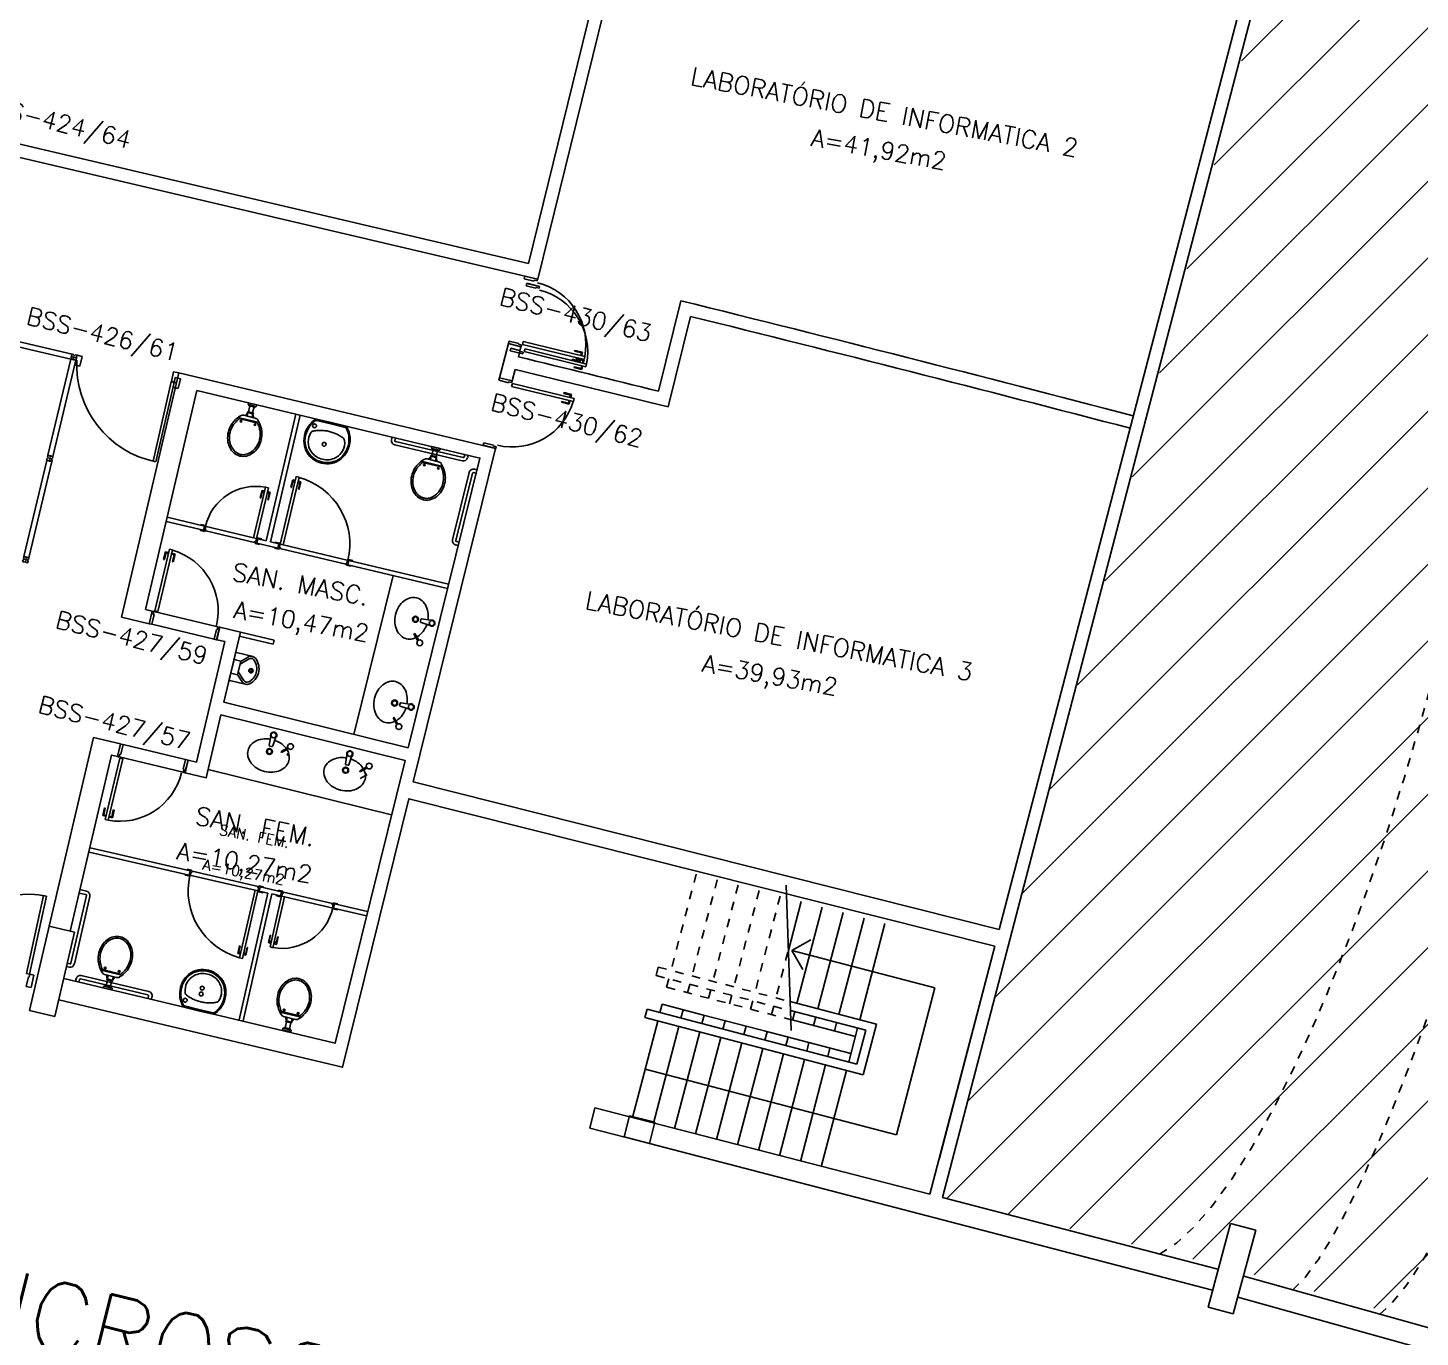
# Model space of a CAD drawing. Extents: x -152 to 150, y 325 to 437.
# Drawn here: x 94.04 to 110.09, y 397.37 to 412.47 of the extents above; entities that cross this region are included whole.
import ezdxf
from ezdxf.enums import TextEntityAlignment as Align

# ---------------------------------------------------------------- set-up
doc = ezdxf.new("R2010")
doc.units = 0
doc.header["$LTSCALE"] = 0.01
doc.header["$MEASUREMENT"] = 0
doc.header["$PDMODE"] = 98
doc.linetypes.add('HIDDEN', pattern=[0.375, 0.25, -0.125])
doc.linetypes.add('HIDDEN2', pattern=[0.1875, 0.125, -0.0625])
doc.layers.get('0').update_dxf_attribs({"linetype": 'CONTINUOUS'})
doc.layers.get('DEFPOINTS').update_dxf_attribs({"linetype": 'CONTINUOUS'})
for name, color, linetype in [('1', 1, 'CONTINUOUS'), ('ALV', 2, 'CONTINUOUS'), ('AREA', 2, 'CONTINUOUS'), ('DIV', 2, 'CONTINUOUS'), ('DIVISÓRIA', 2, 'CONTINUOUS'), ('EQUIP', 2, 'CONTINUOUS'), ('ESC', 1, 'CONTINUOUS'), ('ESTR', 3, 'CONTINUOUS'), ('PEÇAS', 1, 'CONTINUOUS'), ('PISO', 1, 'CONTINUOUS'), ('PORTA', 2, 'CONTINUOUS'), ('PROJ', 1, 'HIDDEN2'), ('reboco', 2, 'CONTINUOUS'), ('TEXTO', 2, 'CONTINUOUS'), ('TEXTO-CENTRO-CUSTO', 2, 'CONTINUOUS'), ('TEXTO-ENDEREÇO', 2, 'CONTINUOUS'), ('USO', 2, 'CONTINUOUS')]:
    doc.layers.add(name, color=color, linetype=linetype)
doc.styles.add('1', font='romans.shx')
doc.styles.add('LEGENDA', font='romans.shx', dxfattribs={"height": 0.2})
doc.styles.add('UNB-100', font='simplex.shx', dxfattribs={"height": 3})
doc.styles.add('UNB-100-1', font='simplex.shx', dxfattribs={"height": 0.2})
doc.dimstyles.new('1-600', dxfattribs={"dimtxt": 1.1, "dimasz": 2.5, "dimexe": 2, "dimexo": 4, "dimgap": 0.2, "dimtad": 1, "dimdec": 0, "dimzin": 4, "dimdsep": 46, "dimlunit": 6, "dimtxsty": '1', "dimblk1": 'NONE', "dimblk2": 'NONE', "dimsah": 1, "dimcen": 0, "dimclrd": 2, "dimclre": 2, "dimclrt": 2, "dimadec": 0, "dimazin": 0, "dimtfac": 1, "dimtdec": 0, "dimtmove": 2, "dimatfit": 3, "dimldrblk": 'NONE', "dimfxl": 0, "dimtolj": 1, "dimtzin": 0, "dimarcsym": 0})

# ---------------------------------------------------------------- blocks, each defined once
blk = doc.blocks.new('*D80')
at = {"layer": 'DEFPOINTS', "color": 0}
for p in [(109.283, 416.867), (108.942, 415.561), (136.449, 413.516), (147.742, 404.866), (147.28, 403.598)]:
    blk.add_point(p, dxfattribs=at)
at = {"layer": 'TEXTO-CENTRO-CUSTO', "color": 2, "lineweight": -2}
for p, q in [((110.295, 420.737), (110.92, 423.131)), ((149.111, 408.625), (149.958, 410.95))]:
    blk.add_line(p, q, dxfattribs=at)
blk.add_arc((0.463, 0.506), 434.821, 69.987, 75.35284, dxfattribs=at)
at = {"layer": 'TEXTO-CENTRO-CUSTO', "color": 2, "insert": (130.264, 416.48), "char_height": 1.1, "attachment_point": 5, "rotation": 342.6699, "style": '1'}
blk.add_mtext('\\A1;Cespe', dxfattribs=at)
blk = doc.blocks.new('_NONE')
at = {"color": 0, "linetype": 'ByBlock'}
blk.add_circle((0, 0), 0.25, dxfattribs=at)
blk = doc.blocks.new('PD80-SSC')
at = {"color": 2}
for p, q in [((-0.777, 0.01), (-0.777, -0.03)), ((-0.777, 0.01), (-0.687, 0.01)), ((-0.687, 0), (-0.687, 0.01)), ((-0.075, 0), (0.075, 0)), ((-0.075, 0), (-0.075, -0.02)), ((0.075, -0.03), (0.075, 0)), ((-0.817, -0.065), (-0.817, -0.03)), ((-0.085, -0.03), (-0.817, -0.03)), ((-0.085, -0.065), (-0.817, -0.065)), ((-0.777, -0.105), (-0.777, -0.065)), ((-0.777, -0.105), (-0.687, -0.105)), ((-0.767, 0), (-0.767, -0.03)), ((-0.767, 0), (-0.687, 0)), ((-0.767, -0.095), (-0.767, -0.065)), ((-0.767, -0.095), (-0.687, -0.095)), ((-0.687, -0.095), (-0.687, -0.105)), ((-0.085, -0.03), (-0.085, -0.065)), ((-0.075, -0.02), (-0.04, -0.02)), ((-0.04, -0.03), (-0.04, -0.02)), ((-0.04, -0.03), (0.075, -0.03)), ((-0.075, -0.781), (-0.04, -0.781)), ((-0.075, -0.801), (-0.075, -0.781)), ((-0.075, -0.801), (0.075, -0.801)), ((-0.075, -0.802), (0.075, -0.802)), ((-0.04, -0.771), (0.075, -0.771)), ((-0.04, -0.771), (-0.04, -0.781)), ((0.075, -0.771), (0.075, -0.801))]:
    blk.add_line(p, q, dxfattribs=at)
at = {"color": 1}
blk.add_arc((-0.085, -0.03), 0.731, 182.6571, 270, dxfattribs=at)
blk = doc.blocks.new('VDC-P')
for p, q in [((-0.127, 0.192), (0.127, 0.192)), ((-0.109, 0.202), (0.109, 0.202)), ((-0.068, 0.152), (0.068, 0.152)), ((-0.05, 0.152), (-0.03, 0.11)), ((-0.05, 0.015), (-0.05, 0)), ((-0.05, 0), (0.05, 0)), ((0.045, 0.02), (-0.045, 0.02)), ((-0.04, 0.025), (-0.04, 0.02)), ((0.035, 0.03), (-0.035, 0.03)), ((-0.03, 0.152), (-0.03, 0.11)), ((0.03, 0.11), (-0.03, 0.11)), ((0.03, 0.1), (-0.03, 0.1)), ((-0.025, 0.1), (-0.025, 0.03)), ((0.025, 0.1), (0.025, 0.03)), ((0.03, 0.152), (0.03, 0.11)), ((0.05, 0.152), (0.03, 0.11)), ((0.04, 0.025), (0.04, 0.02)), ((0.05, 0.015), (0.05, 0))]:
    blk.add_line(p, q)
for points in [[(0.16, 0.244, 0.050424), (0.18, 0.288, 0.082137), (0.195, 0.381, 0.082137), (0.18, 0.474, 0.090148), (0.138, 0.549, 0.104406), (0.073, 0.601, 0.117345), (0, 0.619, 0.117345), (-0.073, 0.601, 0.104406), (-0.138, 0.549, 0.090148), (-0.18, 0.474, 0.082137), (-0.195, 0.381, 0.082137)], [(0.142, 0.254, 0.050424), (0.161, 0.295, 0.082137), (0.175, 0.381, 0.082137), (0.161, 0.468, 0.090148), (0.122, 0.536, 0.104406), (0.064, 0.583, 0.117345), (0, 0.599, 0.117345), (-0.064, 0.583, 0.104406), (-0.122, 0.536, 0.090148), (-0.161, 0.468, 0.082137), (-0.175, 0.381, 0.082137)], [(-0.195, 0.381, 0.082137), (-0.18, 0.288, 0.050424), (-0.16, 0.244, 0.104406)], [(-0.175, 0.381, 0.082137), (-0.161, 0.295, 0.050424), (-0.142, 0.254, 0.050424)]]:
    blk.add_lwpolyline(points, format="xyb")
for centre in [(-0.083, 0.226), (0.083, 0.226)]:
    blk.add_circle(centre, 0.0101)
for centre, radius, start, end in [((0.08, 0.36), 0.266, 205.6863, 226.7558), ((0.08, 0.36), 0.246, 205.6863, 219.7706), ((-0.068, 0.202), 0.05, 226.7558, 270), ((0.068, 0.202), 0.05, 270, 313.2442), ((-0.08, 0.36), 0.266, 313.2442, 334.3137), ((-0.08, 0.36), 0.246, 320.2294, 334.3137), ((-0.045, 0.015), 0.005, 90, 180), ((-0.035, 0.025), 0.005, 90, 180), ((-0.03, 0.105), 0.005, 90, 270), ((0.03, 0.105), 0.005, 270, 90), ((0.035, 0.025), 0.005, 0, 90), ((0.045, 0.015), 0.005, 360, 90)]:
    blk.add_arc(centre, radius, start, end)
blk = doc.blocks.new('PE80-SSC')
at = {"color": 2}
for p, q in [((0.075, 0), (-0.075, 0)), ((-0.075, -0.03), (-0.075, 0)), ((0.075, 0), (0.075, -0.02)), ((0.777, 0.01), (0.687, 0.01)), ((0.687, 0), (0.687, 0.01)), ((0.777, 0.01), (0.777, -0.03)), ((0.04, -0.03), (-0.075, -0.03)), ((0.075, -0.02), (0.04, -0.02)), ((0.04, -0.03), (0.04, -0.02)), ((0.085, -0.03), (0.817, -0.03)), ((0.085, -0.03), (0.085, -0.065)), ((0.085, -0.065), (0.817, -0.065)), ((0.767, 0), (0.687, 0)), ((0.767, -0.095), (0.687, -0.095)), ((0.687, -0.095), (0.687, -0.105)), ((0.777, -0.105), (0.687, -0.105)), ((0.767, 0), (0.767, -0.03)), ((0.767, -0.095), (0.767, -0.065)), ((0.777, -0.105), (0.777, -0.065)), ((0.817, -0.065), (0.817, -0.03)), ((0.04, -0.771), (-0.075, -0.771)), ((-0.075, -0.771), (-0.075, -0.801)), ((0.075, -0.801), (-0.075, -0.801)), ((0.075, -0.802), (-0.075, -0.802)), ((0.04, -0.771), (0.04, -0.781)), ((0.075, -0.781), (0.04, -0.781)), ((0.075, -0.801), (0.075, -0.781))]:
    blk.add_line(p, q, dxfattribs=at)
at = {"color": 1}
blk.add_arc((0.085, -0.03), 0.731, 270, 357.3429, dxfattribs=at)
blk = doc.blocks.new('MICTR-P-SSC')
for p, q in [((0.01, 0.165), (0.205, 0.165)), ((0, 0.08), (0, 0.155)), ((0, 0.08), (0, -0.08)), ((0.081, 0.08), (0, 0.08)), ((0.168, 0.129), (0.08, 0.046)), ((0.08, -0.076), (0.08, 0.076)), ((0.151, 0.147), (0.083, 0.083)), ((0, -0.08), (0, -0.155)), ((0, -0.08), (0.081, -0.08)), ((0.168, -0.129), (0.08, -0.046)), ((0.151, -0.147), (0.083, -0.083)), ((0.01, -0.165), (0.205, -0.165))]:
    blk.add_line(p, q)
for radius in [0.025, 0.015]:
    blk.add_circle((0.22, 0), radius)
for centre, radius, start, end in [((0.01, 0.155), 0.01, 90, 180), ((0.197, 0.098), 0.0675, 49.5319, 133.3634), ((0.09, 0.076), 0.01, 133.3634, 180), ((0.197, 0.098), 0.0425, 49.5319, 133.3634), ((0.114, 0), 0.171, 357.4005, 49.5319), ((0.114, 0), 0.196, 358.2793, 49.5319), ((0.01, -0.155), 0.01, 180, 270), ((0.09, -0.076), 0.01, 180, 226.6366), ((0.197, -0.098), 0.0675, 226.6366, 310.4681), ((0.197, -0.098), 0.0425, 226.6366, 310.4681), ((0.114, 0), 0.171, 310.4681, 357.3509), ((0.114, 0), 0.196, 310.4681, 357.7012)]:
    blk.add_arc(centre, radius, start, end)
blk = doc.blocks.new('CUBA-E-P')
for p, q in [((-0.021, 0.174), (-0.031, 0.051)), ((0.01, 0.183), (-0.011, 0.183)), ((0.02, 0.174), (0.029, 0.051))]:
    blk.add_line(p, q)
blk.add_lwpolyline([(0.022, 0.104, 0.059992), (0.096, 0.119, 0.087531), (0.172, 0.159, 0.105501), (0.226, 0.223, 0.123031), (0.243, 0.293, 0.123031), (0.226, 0.362, 0.105501), (0.172, 0.426, 0.087531), (0.096, 0.467, 0.07802), (0, 0.482, 0.07802), (-0.096, 0.467, 0.087531), (-0.172, 0.426, 0.105501), (-0.226, 0.362, 0.123031), (-0.243, 0.293, 0.123031), (-0.226, 0.223, 0.105501), (-0.172, 0.159, 0.087531), (-0.096, 0.119, 0.059024), (-0.024, 0.105, 0.07802)], format="xyb")
for centre, radius in [((0, 0.245), 0.0347), ((0, 0.245), 0.0265), ((-0.001, 0.051), 0.03)]:
    blk.add_circle(centre, radius)
for centre, radius, start, end in [((-0.011, 0.173), 0.01, 90, 175.6464), ((0.01, 0.173), 0.01, 4.3536, 90), ((-0.001, 0.051), 0.0361, 141.6086, 38.3914)]:
    blk.add_arc(centre, radius, start, end)
blk = doc.blocks.new('PTDP-SSC')
at = {"color": 2}
for p, q in [((0.055, 1.015), (0.09, 1.015)), ((0.055, 0.075), (0.055, 1.015)), ((0.09, 0.075), (0.09, 1.015)), ((1.91, 0.075), (1.91, 1.015)), ((1.945, 1.015), (1.91, 1.015)), ((1.945, 0.075), (1.945, 1.015)), ((0.05, 0.075), (0, 0.075)), ((0, 0.075), (0, -0.075)), ((0.05, 0.04), (0.05, 0.075)), ((0.06, 0.04), (0.05, 0.04)), ((0.055, 0.075), (0.09, 0.075)), ((0.06, -0.075), (0.06, 0.04)), ((1.945, 0.075), (1.91, 0.075)), ((1.94, -0.075), (1.94, 0.04)), ((1.94, 0.04), (1.95, 0.04)), ((1.95, 0.04), (1.95, 0.075)), ((1.95, 0.075), (2, 0.075)), ((2, 0.075), (2, -0.075)), ((0, -0.075), (0.06, -0.075)), ((2, -0.075), (1.94, -0.075))]:
    blk.add_line(p, q, dxfattribs=at)
at = {"color": 1}
for centre, start, end in [((0.055, 0.075), 0, 90), ((1.945, 0.075), 90, 180)]:
    blk.add_arc(centre, 0.94, start, end, dxfattribs=at)
blk = doc.blocks.new('A$C31074930')
at = {"layer": 'DIV', "linetype": 'Continuous', "rotation": 180}
blk.add_blockref('PTDP-SSC', (1.97, 0.067), dxfattribs=at)
blk = doc.blocks.new('PORT8')
at = {"layer": '1', "color": 1}
blk.add_arc((96.973, 402.455), 0.6, 259.9367, 347.0707, dxfattribs=at)
at = {"layer": 'DIVISÓRIA'}
for p, q in [((96.834, 401.871), (96.968, 402.456)), ((96.868, 401.863), (97.002, 402.448)), ((96.91, 402.469), (96.907, 402.459)), ((96.907, 402.459), (96.956, 402.448)), ((96.933, 402.525), (96.93, 402.516)), ((96.981, 402.514), (96.933, 402.525)), ((96.953, 402.459), (96.958, 402.458)), ((96.956, 402.448), (96.958, 402.458)), ((96.958, 402.458), (96.968, 402.456)), ((96.965, 402.508), (96.979, 402.505)), ((96.968, 402.456), (96.976, 402.49)), ((96.968, 402.456), (97.002, 402.448)), ((96.976, 402.49), (96.986, 402.488)), ((96.979, 402.505), (96.981, 402.514)), ((96.989, 402.502), (96.979, 402.505)), ((96.986, 402.488), (96.989, 402.502)), ((97.551, 402.358), (97.554, 402.373)), ((97.561, 402.356), (97.551, 402.358)), ((97.553, 402.322), (97.561, 402.356)), ((97.563, 402.319), (97.553, 402.322)), ((97.554, 402.373), (97.564, 402.37)), ((97.56, 402.31), (97.563, 402.319)), ((97.609, 402.298), (97.56, 402.31)), ((97.567, 402.318), (97.563, 402.319)), ((97.564, 402.37), (97.566, 402.38)), ((97.579, 402.367), (97.564, 402.37)), ((97.566, 402.38), (97.615, 402.369)), ((97.567, 402.318), (97.579, 402.367)), ((97.611, 402.308), (97.609, 402.298)), ((97.615, 402.369), (97.613, 402.359)), ((96.815, 401.922), (96.835, 402.009)), ((96.815, 401.922), (96.841, 401.916)), ((96.819, 401.92), (96.84, 402.008)), ((96.824, 401.94), (96.845, 401.935)), ((96.835, 402.009), (96.84, 402.008)), ((96.839, 401.908), (96.847, 401.942)), ((96.839, 401.908), (96.842, 401.908)), ((96.847, 401.942), (96.85, 401.942)), ((96.879, 401.899), (96.887, 401.933)), ((96.907, 401.9), (96.881, 401.906)), ((96.887, 401.933), (96.884, 401.934)), ((96.907, 401.921), (96.885, 401.926)), ((96.902, 401.901), (96.922, 401.989)), ((96.907, 401.9), (96.927, 401.988)), ((96.927, 401.988), (96.922, 401.989)), ((96.868, 401.863), (96.834, 401.871)), ((96.879, 401.899), (96.876, 401.9))]:
    blk.add_line(p, q, dxfattribs=at)
blk = doc.blocks.new('PORT7')
at = {"layer": '1', "color": 1}
blk.add_arc((96.69, 402.52), 0.8, 167.0707, 254.9216, dxfattribs=at)
at = {"layer": 'DIVISÓRIA'}
for p, q in [((96.482, 401.747), (96.661, 402.526)), ((96.516, 401.739), (96.695, 402.518)), ((96.463, 401.797), (96.483, 401.885)), ((96.463, 401.797), (96.489, 401.791)), ((96.468, 401.796), (96.488, 401.884)), ((96.472, 401.815), (96.494, 401.811)), ((96.482, 401.747), (96.516, 401.739)), ((96.483, 401.885), (96.488, 401.884)), ((96.487, 401.784), (96.495, 401.818)), ((96.487, 401.784), (96.49, 401.783)), ((96.495, 401.818), (96.498, 401.817)), ((96.527, 401.775), (96.525, 401.775)), ((96.527, 401.775), (96.535, 401.809)), ((96.555, 401.776), (96.529, 401.782)), ((96.535, 401.809), (96.532, 401.809)), ((96.555, 401.796), (96.534, 401.801)), ((96.551, 401.777), (96.571, 401.865)), ((96.555, 401.776), (96.576, 401.864)), ((96.576, 401.864), (96.571, 401.865))]:
    blk.add_line(p, q, dxfattribs=at)
blk = doc.blocks.new('PORT9')
at = {"layer": 'DIVISÓRIA'}
for p, q in [((95.857, 402.711), (95.855, 402.701)), ((95.88, 402.767), (95.878, 402.757)), ((95.929, 402.756), (95.88, 402.767)), ((95.912, 402.75), (95.927, 402.746)), ((95.915, 402.697), (95.923, 402.732)), ((95.923, 402.732), (95.933, 402.729)), ((95.927, 402.746), (95.929, 402.756)), ((95.936, 402.744), (95.927, 402.746)), ((95.933, 402.729), (95.936, 402.744)), ((95.855, 402.701), (95.903, 402.69)), ((95.901, 402.701), (95.906, 402.7)), ((95.903, 402.69), (95.906, 402.7)), ((95.906, 402.7), (95.915, 402.697)), ((96.693, 402.555), (96.697, 402.569)), ((96.703, 402.553), (96.693, 402.555)), ((96.695, 402.518), (96.703, 402.553)), ((96.697, 402.569), (96.706, 402.567)), ((96.706, 402.567), (96.709, 402.577)), ((96.721, 402.564), (96.706, 402.567)), ((96.709, 402.577), (96.757, 402.566)), ((96.757, 402.566), (96.755, 402.556)), ((96.695, 402.518), (96.661, 402.526)), ((96.705, 402.516), (96.695, 402.518)), ((96.703, 402.506), (96.705, 402.516)), ((96.751, 402.495), (96.703, 402.506)), ((96.71, 402.515), (96.705, 402.516)), ((96.754, 402.505), (96.751, 402.495))]:
    blk.add_line(p, q, dxfattribs=at)
blk.add_blockref('PORT7', (0, 0))
blk = doc.blocks.new('PORT10')
at = {"layer": '1', "color": 1}
blk.add_arc((96.672, 406.583), 0.6, 79.4517, 166.5857, dxfattribs=at)
at = {"layer": 'DIVISÓRIA'}
for p, q in [((96.782, 407.173), (96.643, 406.59)), ((96.816, 407.165), (96.677, 406.581)), ((96.743, 407.136), (96.722, 407.049)), ((96.722, 407.049), (96.727, 407.048)), ((96.748, 407.135), (96.727, 407.048)), ((96.743, 407.136), (96.769, 407.13)), ((96.743, 407.116), (96.764, 407.111)), ((96.771, 407.137), (96.763, 407.103)), ((96.763, 407.103), (96.766, 407.103)), ((96.771, 407.137), (96.774, 407.137)), ((96.782, 407.173), (96.816, 407.165)), ((96.803, 407.094), (96.8, 407.095)), ((96.811, 407.128), (96.803, 407.094)), ((96.826, 407.096), (96.804, 407.101)), ((96.811, 407.128), (96.808, 407.129)), ((96.835, 407.114), (96.809, 407.121)), ((96.83, 407.116), (96.809, 407.028)), ((96.835, 407.114), (96.814, 407.027)), ((96.814, 407.027), (96.809, 407.028)), ((96.035, 406.735), (96.038, 406.744)), ((96.038, 406.744), (96.086, 406.733)), ((96.079, 406.724), (96.084, 406.723)), ((96.086, 406.733), (96.084, 406.723)), ((96.084, 406.723), (96.094, 406.721)), ((96.094, 406.721), (96.085, 406.687)), ((96.031, 406.674), (96.033, 406.684)), ((96.08, 406.662), (96.031, 406.674)), ((96.067, 406.676), (96.082, 406.672)), ((96.082, 406.672), (96.08, 406.662)), ((96.092, 406.67), (96.082, 406.672)), ((96.085, 406.687), (96.095, 406.684)), ((96.095, 406.684), (96.092, 406.67)), ((96.677, 406.581), (96.643, 406.59)), ((96.677, 406.581), (96.669, 406.547)), ((96.687, 406.579), (96.677, 406.581)), ((96.689, 406.589), (96.687, 406.579)), ((96.692, 406.578), (96.687, 406.579)), ((96.738, 406.577), (96.689, 406.589)), ((96.736, 406.568), (96.738, 406.577)), ((96.659, 406.55), (96.656, 406.535)), ((96.656, 406.535), (96.666, 406.533)), ((96.669, 406.547), (96.659, 406.55)), ((96.666, 406.533), (96.663, 406.523)), ((96.663, 406.523), (96.712, 406.512)), ((96.68, 406.529), (96.666, 406.533)), ((96.712, 406.512), (96.714, 406.521))]:
    blk.add_line(p, q, dxfattribs=at)
blk = doc.blocks.new('PORT11')
at = {"layer": '1'}
blk.add_line((96.984, 406.508), (97.737, 406.329), dxfattribs=at)
at = {"layer": '1', "color": 1}
blk.add_arc((96.954, 406.515), 0.8, 346.5857, 74.4366, dxfattribs=at)
at = {"layer": 'DIVISÓRIA'}
for p, q in [((97.135, 407.295), (96.95, 406.517)), ((97.169, 407.287), (96.984, 406.508)), ((97.096, 407.258), (97.075, 407.17)), ((97.1, 407.257), (97.08, 407.169)), ((97.096, 407.258), (97.122, 407.252)), ((97.096, 407.237), (97.117, 407.232)), ((97.124, 407.259), (97.115, 407.225)), ((97.115, 407.225), (97.118, 407.224)), ((97.124, 407.259), (97.126, 407.258)), ((97.169, 407.287), (97.135, 407.295)), ((97.155, 407.215), (97.152, 407.216)), ((97.163, 407.249), (97.155, 407.215)), ((97.178, 407.218), (97.157, 407.223)), ((97.163, 407.249), (97.161, 407.25)), ((97.188, 407.236), (97.162, 407.242)), ((97.183, 407.237), (97.162, 407.149)), ((97.188, 407.236), (97.167, 407.148)), ((97.075, 407.17), (97.08, 407.169)), ((97.167, 407.148), (97.162, 407.149)), ((96.887, 406.47), (96.889, 406.48)), ((96.936, 406.458), (96.887, 406.47)), ((96.891, 406.53), (96.894, 406.54)), ((96.894, 406.54), (96.942, 406.529)), ((96.935, 406.52), (96.923, 406.471)), ((96.923, 406.471), (96.938, 406.468)), ((96.935, 406.52), (96.94, 406.519)), ((96.938, 406.468), (96.936, 406.458)), ((96.948, 406.466), (96.938, 406.468)), ((96.942, 406.529), (96.94, 406.519)), ((96.94, 406.519), (96.95, 406.517)), ((96.95, 406.517), (96.941, 406.482)), ((96.941, 406.482), (96.951, 406.48)), ((96.951, 406.48), (96.948, 406.466)), ((96.95, 406.517), (96.984, 406.508)), ((97.71, 406.299), (97.706, 406.285)), ((97.706, 406.285), (97.716, 406.282)), ((97.72, 406.297), (97.71, 406.299)), ((97.716, 406.282), (97.714, 406.273)), ((97.714, 406.273), (97.762, 406.261)), ((97.731, 406.279), (97.716, 406.282)), ((97.728, 406.331), (97.72, 406.297)), ((97.737, 406.329), (97.728, 406.331)), ((97.742, 406.327), (97.731, 406.279)), ((97.74, 406.338), (97.737, 406.329)), ((97.742, 406.327), (97.737, 406.329)), ((97.788, 406.327), (97.74, 406.338)), ((97.762, 406.261), (97.765, 406.271)), ((97.786, 406.317), (97.788, 406.327))]:
    blk.add_line(p, q, dxfattribs=at)
blk = doc.blocks.new('DVI-120')
for p, q in [((-0.03, 1.17), (0.03, 1.17)), ((-0.03, 0.03), (-0.03, 1.17)), ((-0.006, 1.201), (0.006, 1.201)), ((0.006, 1.179), (-0.006, 1.179)), ((-0.006, 1.179), (-0.006, 1.17)), ((-0.005, 1.17), (0.005, 1.17)), ((0, 1.22), (0, 1.221)), ((0, 1.194), (0, 1.207)), ((0.006, 1.179), (0.006, 1.17)), ((0.03, 0.03), (0.03, 1.17)), ((-0.03, 0.03), (0.03, 0.03)), ((-0.03, 0.008), (-0.03, 0.03)), ((-0.03, 0.03), (-0.006, 0.03)), ((-0.03, 0.008), (-0.02, 0.008)), ((-0.02, 0.008), (-0.02, -0.008)), ((-0.006, 0.02), (-0.006, 0.03)), ((-0.006, 0.02), (-0.006, 0.03)), ((0.006, 0.02), (-0.006, 0.02)), ((-0.006, 0.02), (0.006, 0.02)), ((-0.005, 0.03), (0.005, 0.03)), ((0.005, 0), (-0.005, 0)), ((-0.005, 0), (0.005, 0)), ((0, -0.005), (0, 0.005)), ((0, 0.005), (0, -0.005)), ((0.006, 0.02), (0.006, 0.03)), ((0.03, 0.03), (0.006, 0.03)), ((0.006, 0.02), (0.006, 0.03)), ((0.03, 0.03), (0.009, 0.03)), ((0.009, 0.03), (0.027, 0.03)), ((0.02, 0.008), (0.02, -0.008)), ((0.03, 0.008), (0.02, 0.008)), ((0.03, 0.008), (0.03, 0.03)), ((-0.03, -0.008), (-0.03, -0.03)), ((-0.03, -0.008), (-0.02, -0.008)), ((-0.006, -0.03), (-0.03, -0.03)), ((-0.006, -0.021), (-0.006, -0.03)), ((-0.006, -0.021), (0.006, -0.021)), ((0.006, -0.021), (0.006, -0.03)), ((0.006, -0.03), (0.03, -0.03)), ((0.03, -0.008), (0.02, -0.008)), ((0.03, -0.008), (0.03, -0.03))]:
    blk.add_line(p, q)

msp = doc.modelspace()

# ---------------------------------------------------------------- hatches: boundary and pattern name
at = {"layer": '1'}
h = msp.add_hatch(dxfattribs=at)
h.set_pattern_fill('ANSI31', color=256, scale=5, style=0)
h.paths.add_polyline_path([(108.392, 413.456), (122.39, 409.542), (129.319, 407.349), (136.208, 405.039), (143.116, 402.783), (146.343, 401.608), (141.258, 387.564), (124.919, 393.108), (121.543, 394.228), (114.822, 396.233), (108.067, 398.123), (104.587, 398.982)])

# ---------------------------------------------------------------- linework, layer by layer
for p, q in [((96.643, 406.59), (96.084, 406.723)), ((96.656, 406.535), (96.092, 406.67)), ((96.948, 406.466), (97.706, 406.285)), ((96.697, 402.569), (95.936, 402.744)), ((96.661, 402.526), (95.906, 402.7)), ((96.989, 402.502), (97.554, 402.373)), ((97.002, 402.448), (97.563, 402.319))]:
    msp.add_line(p, q, dxfattribs=at)
at = {"layer": 'ALV'}
for p, q in [((104.587, 398.982), (108.368, 413.463)), ((105.239, 402.073), (108.223, 413.501)), ((98.483, 403.776), (99.435, 407.62)), ((105.239, 402.073), (98.483, 403.776)), ((104.442, 399.02), (105.188, 401.879)), ((100.58, 400.018), (100.519, 399.78)), ((100.58, 400.018), (104.442, 399.02)), ((101.208, 399.606), (100.519, 399.78)), ((107.698, 397.912), (101.208, 399.606)), ((107.761, 398.154), (104.587, 398.982)), ((114.516, 396.269), (108.058, 398.073)), ((114.449, 396.028), (107.991, 397.833))]:
    msp.add_line(p, q, dxfattribs=at)
msp.add_lwpolyline([(104.55, 399.435), (105.188, 401.879), (98.435, 403.58), (97.669, 400.484), (94.4, 401.263)], dxfattribs=at)
at = {"layer": 'DIVISÓRIA'}
for p, q in [((94.537, 408.651), (93.632, 408.862)), ((94.551, 408.709), (93.646, 408.92)), ((96.789, 406.555), (97.131, 408.015)), ((96.838, 406.543), (97.18, 408.004)), ((95.637, 406.778), (96.067, 406.676)), ((95.649, 406.827), (96.079, 406.724)), ((96.079, 406.724), (96.067, 406.676)), ((96.692, 406.578), (96.68, 406.529)), ((96.692, 406.578), (96.789, 406.555)), ((96.68, 406.529), (96.923, 406.471)), ((96.838, 406.543), (96.935, 406.52)), ((97.731, 406.279), (98.881, 406.005)), ((97.742, 406.327), (98.893, 406.053)), ((96.48, 405.454), (96.869, 405.362)), ((96.492, 405.503), (96.881, 405.41)), ((96.869, 405.362), (96.881, 405.41)), ((95.901, 402.701), (94.75, 402.965)), ((95.912, 402.75), (94.761, 403.014)), ((95.901, 402.701), (95.912, 402.75)), ((96.71, 402.515), (96.721, 402.564)), ((96.965, 402.508), (96.721, 402.564)), ((96.807, 402.493), (96.478, 401.029)), ((96.856, 402.482), (96.526, 401.018)), ((96.702, 402.506), (96.751, 402.495)), ((96.807, 402.493), (96.71, 402.515)), ((96.953, 402.459), (96.856, 402.482)), ((96.953, 402.459), (96.965, 402.508)), ((97.947, 402.231), (97.567, 402.318)), ((97.959, 402.28), (97.579, 402.367))]:
    msp.add_line(p, q, dxfattribs=at)
at = {"layer": 'EQUIP'}
for p, q in [((98.234, 407.721), (98.241, 407.75)), ((98.273, 407.712), (98.28, 407.741)), ((99.059, 407.515), (98.281, 407.7)), ((99.05, 407.477), (98.271, 407.661)), ((99.071, 407.523), (99.078, 407.552)), ((99.11, 407.514), (99.117, 407.543)), ((99.19, 407.381), (99.219, 407.373)), ((98.937, 406.567), (99.13, 407.344)), ((98.976, 406.558), (99.168, 407.334)), ((99.181, 407.342), (99.21, 407.335)), ((98.974, 406.507), (99.003, 406.5)), ((98.984, 406.546), (99.013, 406.539)), ((98.254, 406.156), (97.8, 404.323)), ((98.235, 403.396), (96.121, 403.919)), ((94.718, 402.464), (94.539, 401.684)), ((94.757, 402.455), (94.578, 401.675)), ((94.71, 402.476), (94.634, 402.493)), ((94.719, 402.515), (94.643, 402.532)), ((94.518, 401.638), (94.488, 401.644)), ((94.527, 401.677), (94.497, 401.683)), ((94.598, 401.504), (94.591, 401.475)), ((94.637, 401.495), (94.63, 401.466)), ((94.649, 401.502), (95.427, 401.318)), ((94.658, 401.541), (95.436, 401.357)), ((95.434, 401.306), (95.428, 401.277)), ((95.473, 401.297), (95.466, 401.268))]:
    msp.add_line(p, q, dxfattribs=at)
for centre, radius, start, end in [((98.283, 407.709), 0.05, 166.6979, 256.6979), ((98.283, 407.709), 0.01, 166.6979, 256.6979), ((99.061, 407.525), 0.01, 256.6979, 346.6979), ((99.061, 407.525), 0.05, 256.6979, 346.6979), ((99.178, 407.332), 0.05, 76.0979, 166.0979), ((99.178, 407.332), 0.01, 76.0979, 166.0979), ((98.986, 406.555), 0.05, 166.0979, 256.0979), ((98.986, 406.555), 0.01, 166.0979, 256.0979), ((94.708, 402.466), 0.01, 347.0611, 77.0611), ((94.708, 402.466), 0.05, 347.0611, 77.0611), ((94.529, 401.686), 0.05, 257.0611, 347.0611), ((94.529, 401.686), 0.01, 257.0611, 347.0611), ((94.646, 401.493), 0.05, 76.6829, 166.6829), ((94.646, 401.493), 0.01, 76.6829, 166.6829), ((95.425, 401.308), 0.01, 346.6829, 76.6829), ((95.425, 401.308), 0.05, 346.6829, 76.6829)]:
    msp.add_arc(centre, radius, start, end, dxfattribs=at)
at = {"layer": 'ESC', "linetype": 'HIDDEN'}
for p, q in [((101.747, 402.711), (101.456, 401.6)), ((101.989, 402.647), (101.698, 401.537)), ((102.23, 402.584), (101.94, 401.474)), ((102.472, 402.521), (102.182, 401.411)), ((102.714, 402.458), (102.424, 401.347)), ((102.803, 401.811), (102.666, 401.284)), ((101.284, 401.542), (101.309, 401.639)), ((101.309, 401.639), (102.826, 401.242)), ((101.284, 401.542), (102.82, 401.14)), ((101.406, 401.407), (102.831, 401.034)), ((103.366, 400.998), (103.341, 400.901))]:
    msp.add_line(p, q, dxfattribs=at)
at = {"layer": 'ESC'}
for p, q in [((102.841, 400.906), (102.782, 402.582)), ((102.956, 402.394), (102.809, 401.831)), ((103.198, 402.331), (102.908, 401.221)), ((103.44, 402.268), (103.149, 401.158)), ((103.682, 402.205), (103.391, 401.094)), ((103.923, 402.141), (103.633, 401.031)), ((102.851, 401.829), (103.067, 401.955)), ((102.851, 401.829), (102.977, 401.613)), ((102.851, 401.829), (104.498, 401.399)), ((101.431, 401.504), (101.406, 401.407)), ((101.673, 401.44), (101.648, 401.344)), ((101.915, 401.377), (101.889, 401.28)), ((102.157, 401.314), (102.131, 401.217)), ((104.498, 401.399), (104.056, 399.704)), ((101.156, 401.056), (101.182, 401.153)), ((101.182, 401.153), (103.6, 400.52)), ((101.354, 401.21), (101.329, 401.114)), ((101.354, 401.21), (101.831, 401.086)), ((101.596, 401.147), (101.571, 401.051)), ((102.398, 401.251), (102.373, 401.154)), ((102.64, 401.187), (102.615, 401.091)), ((102.829, 401.241), (103.824, 400.981)), ((102.833, 401.137), (103.702, 400.91)), ((102.882, 401.124), (102.857, 401.027)), ((101.304, 401.017), (101.013, 399.904)), ((101.156, 401.056), (103.672, 400.398)), ((101.546, 400.954), (101.255, 399.841)), ((101.838, 401.084), (101.813, 400.987)), ((101.831, 401.086), (102.591, 400.887)), ((102.08, 401.021), (102.055, 400.924)), ((102.322, 400.957), (102.297, 400.861)), ((102.837, 401.033), (103.583, 400.838)), ((103.124, 401.061), (103.099, 400.964)), ((103.672, 400.398), (103.824, 400.981)), ((101.788, 400.891), (101.496, 399.778)), ((102.029, 400.827), (101.738, 399.715)), ((102.529, 400.903), (102.796, 400.833)), ((102.564, 400.894), (102.538, 400.798)), ((102.806, 400.831), (102.78, 400.734)), ((102.796, 400.833), (103.531, 400.641)), ((103.608, 400.934), (103.506, 400.545)), ((103.6, 400.52), (103.702, 400.91)), ((102.271, 400.764), (101.98, 399.651)), ((102.513, 400.701), (102.222, 399.588)), ((102.755, 400.638), (102.464, 399.525)), ((103.047, 400.768), (103.022, 400.671)), ((103.289, 400.704), (103.264, 400.608)), ((101.158, 400.461), (104.056, 399.704)), ((102.997, 400.574), (102.706, 399.461)), ((103.239, 400.511), (102.948, 399.398)), ((103.481, 400.448), (103.189, 399.335))]:
    msp.add_line(p, q, dxfattribs=at)
at = {"layer": 'ESTR'}
for p, q in [((94.537, 408.651), (94.551, 408.709)), ((94.537, 408.651), (94.543, 408.674)), ((94.559, 408.646), (94.537, 408.651)), ((94.543, 408.675), (94.545, 408.685)), ((94.552, 408.672), (94.543, 408.674)), ((94.552, 408.672), (94.543, 408.674)), ((94.551, 408.709), (94.545, 408.686)), ((94.555, 408.684), (94.545, 408.686)), ((94.555, 408.684), (94.545, 408.686)), ((94.551, 408.709), (94.546, 408.689)), ((94.546, 408.689), (94.55, 408.706)), ((94.572, 408.704), (94.551, 408.709)), ((94.555, 408.684), (94.552, 408.672)), ((94.552, 408.672), (94.555, 408.684)), ((94.559, 408.646), (94.561, 408.656)), ((94.561, 408.656), (94.577, 408.652)), ((94.578, 408.672), (94.568, 408.674)), ((94.568, 408.674), (94.578, 408.672)), ((94.572, 408.704), (94.57, 408.695)), ((94.57, 408.695), (94.586, 408.691)), ((94.574, 408.678), (94.572, 408.668)), ((94.572, 408.668), (94.574, 408.678)), ((94.574, 408.642), (94.577, 408.652)), ((94.61, 408.695), (94.584, 408.586)), ((94.588, 408.701), (94.586, 408.691)), ((94.588, 408.701), (94.609, 408.696)), ((94.592, 408.663), (94.595, 408.674)), ((94.592, 408.663), (94.601, 408.661)), ((94.595, 408.674), (94.604, 408.672)), ((94.601, 408.661), (94.596, 408.637)), ((94.604, 408.672), (94.609, 408.696)), ((94.574, 408.642), (94.596, 408.637)), ((94.288, 402.111), (94.061, 401.137)), ((94.581, 402.043), (94.288, 402.111)), ((94.353, 401.069), (94.581, 402.043)), ((94.353, 401.069), (94.061, 401.137)), ((100.978, 399.922), (100.917, 399.68)), ((100.978, 399.922), (101.269, 399.849)), ((101.208, 399.606), (101.269, 399.849)), ((100.917, 399.68), (101.208, 399.606)), ((107.908, 398.684), (107.647, 397.718)), ((108.198, 398.605), (107.908, 398.684)), ((107.937, 397.64), (108.198, 398.605)), ((107.937, 397.64), (107.648, 397.718))]:
    msp.add_line(p, q, dxfattribs=at)
at = {"layer": 'PEÇAS', "linetype": 'Continuous'}
for p, q in [((98.492, 405.481), (98.503, 405.487)), ((98.531, 405.413), (98.492, 405.481)), ((98.541, 405.419), (98.503, 405.487)), ((98.531, 405.413), (98.541, 405.419)), ((98.533, 405.399), (98.531, 405.413)), ((98.541, 405.419), (98.552, 405.411)), ((98.252, 404.515), (98.262, 404.521)), ((98.291, 404.446), (98.252, 404.515)), ((98.301, 404.452), (98.262, 404.521)), ((97.03, 404.165), (96.961, 404.126)), ((97.036, 404.154), (96.967, 404.115)), ((97.03, 404.165), (97.038, 404.175)), ((97.036, 404.154), (97.03, 404.165)), ((97.049, 404.156), (97.036, 404.154)), ((96.967, 404.115), (96.961, 404.126)), ((97.03, 404.093), (97.038, 404.103)), ((97.036, 404.082), (97.03, 404.093)), ((97.05, 404.084), (97.036, 404.082)), ((97.937, 403.94), (97.868, 403.902)), ((97.874, 403.891), (97.868, 403.902)), ((97.942, 403.854), (97.873, 403.815)), ((97.943, 403.93), (97.874, 403.891)), ((97.936, 403.865), (97.944, 403.875)), ((97.942, 403.854), (97.936, 403.865)), ((97.937, 403.94), (97.945, 403.951)), ((97.943, 403.93), (97.937, 403.94)), ((97.955, 403.856), (97.942, 403.854)), ((97.956, 403.932), (97.943, 403.93))]:
    msp.add_line(p, q, dxfattribs=at)
at = {"layer": 'PEÇAS'}
for points in [[(97.427, 407.451, -0.108162), (97.324, 407.501, -0.130345), (97.247, 407.598, -0.098496), (97.224, 407.706, -0.106524), (97.252, 407.833, -0.056129), (97.291, 407.896, -0.077465), (97.359, 407.957, -0.260144), (97.369, 407.959), (97.54, 407.918), (97.71, 407.877, -0.260144), (97.718, 407.87, -0.077465), (97.751, 407.785, -0.056129), (97.757, 407.711, -0.106524), (97.723, 407.585, -0.098496), (97.654, 407.499, -0.130345), (97.541, 407.448, -0.108162)], [(97.437, 407.495, -0.185962), (97.308, 407.583, -0.148743), (97.274, 407.694, -0.142138), (97.306, 407.802, -0.114165), (97.317, 407.815, -0.094603), (97.332, 407.821, -0.04407), (97.355, 407.825, -0.029789), (97.405, 407.828, -0.032251), (97.466, 407.825, -0.033186), (97.515, 407.816, -0.033186), (97.563, 407.801, -0.032251), (97.618, 407.776, -0.029789), (97.661, 407.751, -0.04407), (97.68, 407.737, -0.094603), (97.69, 407.725, -0.114165), (97.694, 407.708, -0.142138), (97.673, 407.597, -0.148743), (97.593, 407.514, -0.185962)], [(96.123, 401.603, 0.108162), (96.009, 401.606, 0.130345), (95.895, 401.555, 0.098496), (95.826, 401.469, 0.106524), (95.793, 401.343, 0.056129), (95.799, 401.27, 0.077465), (95.831, 401.184, 0.260144), (95.84, 401.178), (96.01, 401.136), (96.18, 401.095, 0.260144), (96.191, 401.097, 0.077465), (96.259, 401.159, 0.056129), (96.297, 401.221, 0.106524), (96.325, 401.348, 0.098496), (96.303, 401.457, 0.130345), (96.225, 401.554, 0.108162)], [(96.112, 401.559, 0.185962), (95.957, 401.54, 0.148743), (95.876, 401.457, 0.142138), (95.855, 401.347, 0.114165), (95.859, 401.33, 0.094603), (95.87, 401.317, 0.04407), (95.888, 401.303, 0.029789), (95.931, 401.278, 0.032251), (95.987, 401.253, 0.033186), (96.035, 401.239, 0.033186), (96.084, 401.23, 0.032251), (96.145, 401.226, 0.029789), (96.194, 401.229, 0.04407), (96.217, 401.233, 0.094603), (96.232, 401.239, 0.114165), (96.244, 401.253, 0.142138), (96.275, 401.36, 0.148743), (96.242, 401.471, 0.185962)]]:
    msp.add_lwpolyline(points, format="xyb", close=True, dxfattribs=at)
for points in [[(97.43, 407.464, -0.108329), (97.332, 407.511, -0.130418), (97.259, 407.603, -0.098355), (97.237, 407.706, -0.106392), (97.264, 407.828, -0.055971), (97.301, 407.888, -0.069473), (97.358, 407.941, -0.21084), (97.371, 407.943), (97.536, 407.903), (97.701, 407.863, -0.21084), (97.711, 407.856, -0.069473), (97.738, 407.782, -0.055971), (97.744, 407.712, -0.106392), (97.711, 407.591, -0.098355), (97.646, 407.509, -0.130418), (97.538, 407.461, -0.108329), (97.43, 407.464)], [(96.12, 401.59, 0.108329), (96.011, 401.593, 0.130418), (95.904, 401.545, 0.098355), (95.838, 401.463, 0.106392), (95.806, 401.343, 0.055971), (95.812, 401.272, 0.069473), (95.838, 401.199, 0.21084), (95.848, 401.191), (96.013, 401.151), (96.179, 401.111, 0.21084), (96.191, 401.113, 0.069473), (96.248, 401.167, 0.055971), (96.286, 401.227, 0.106392), (96.312, 401.348, 0.098355), (96.291, 401.451, 0.130418), (96.218, 401.543, 0.108329), (96.12, 401.59)]]:
    msp.add_lwpolyline(points, format="xyb", dxfattribs=at)
for centre in [(97.347, 407.881), (97.458, 407.668), (95.856, 401.257), (96.04, 401.329), (96.052, 401.396)]:
    msp.add_circle(centre, 0.0225, dxfattribs=at)
at = {"layer": 'PEÇAS', "linetype": 'Continuous'}
for centre in [(98.559, 405.378), (98.319, 404.412), (97.07, 404.182), (97.977, 403.958)]:
    msp.add_circle(centre, 0.0334, dxfattribs=at)
at = {"layer": 'PISO'}
for p, q in [((96.233, 405.564), (95.495, 405.741)), ((96.189, 405.421), (95.47, 405.593)), ((95.859, 404.033), (95.14, 404.205)), ((95.834, 403.886), (95.096, 404.062))]:
    msp.add_line(p, q, dxfattribs=at)
at = {"layer": 'PORTA'}
for p, q in [((94.61, 408.695), (94.669, 408.682)), ((94.643, 408.57), (94.669, 408.682)), ((94.585, 408.583), (94.643, 408.57)), ((95.722, 408.504), (95.697, 408.391)), ((95.781, 408.491), (95.722, 408.504)), ((95.756, 408.378), (95.781, 408.491)), ((95.694, 408.389), (95.485, 407.473)), ((95.728, 408.381), (95.519, 407.465)), ((95.728, 408.381), (95.694, 408.389)), ((95.756, 408.378), (95.697, 408.391)), ((95.741, 408.437), (95.716, 408.325)), ((95.774, 408.312), (95.716, 408.325)), ((95.8, 408.424), (95.741, 408.437)), ((95.774, 408.312), (95.8, 408.424))]:
    msp.add_line(p, q, dxfattribs=at)
msp.add_arc((95.747, 408.583), 1.141, 177.1723, 258.4603, dxfattribs=at)
at = {"layer": 'PROJ', "linetype": 'HIDDEN', "ltscale": 2}
for centre, major_axis, ratio, start_param, end_param in [((108.639, 405.58), (-1.907, -7.306), 0.225323, 0.195228, 3.141593), ((110.286, 405.133), (1.908, 7.31), 0.143267, 3.342448, 6.283185), ((111.323, 404.853), (1.947, 7.295), 0.15394, 3.334143, 6.283185)]:
    msp.add_ellipse(centre, major_axis=major_axis, ratio=ratio, start_param=start_param, end_param=end_param, dxfattribs=at)
at = {"layer": 'reboco'}
for p, q in [((101.57, 409.323), (101.312, 408.279)), ((101.57, 409.323), (101.57, 409.323)), ((101.422, 408.098), (101.68, 409.142)), ((99.582, 408.829), (99.479, 408.435)), ((99.727, 408.793), (99.582, 408.829)), ((99.697, 408.676), (99.727, 408.793)), ((99.697, 408.676), (99.697, 408.676)), ((99.624, 408.399), (99.659, 408.53)), ((99.479, 408.435), (99.624, 408.399)), ((101.312, 408.279), (101.312, 408.279))]:
    msp.add_line(p, q, dxfattribs=at)
at = {"layer": 'reboco', "color": 5}
msp.add_line((99.716, 408.592), (99.716, 408.592), dxfattribs=at)
at = {"layer": 'reboco'}
for points in [[(97.808, 416.079), (101.17, 415.277), (99.812, 409.754), (93.855, 411.151), (93.82, 411.005), (99.922, 409.574), (101.316, 415.241), (104.676, 414.41)], [(99.435, 407.62), (95.781, 408.491), (95.122, 405.675), (95.441, 405.599), (95.476, 405.745), (95.4, 405.764), (95.991, 408.287), (99.253, 407.509), (98.426, 404.168), (96.302, 404.694), (96.492, 405.503), (96.254, 405.56), (96.219, 405.414), (96.311, 405.392), (95.986, 404.003), (95.889, 404.026), (95.854, 403.88), (96.098, 403.822), (96.268, 404.547), (98.39, 404.022), (97.583, 400.761), (94.455, 401.507)], [(94.531, 402.054), (95.006, 404.083), (95.076, 404.066), (95.076, 404.066), (95.111, 404.212), (95.111, 404.212), (94.797, 404.286), (94.288, 402.111)]]:
    msp.add_lwpolyline(points, dxfattribs=at)
for radius, start, end in [(420.84, 75.37046, 76.10308), (420.692, 75.37046, 76.08266), (419.766, 76.10311, 76.33014), (419.616, 76.08263, 76.33049)]:
    msp.add_arc((0.495, 0.801), radius, start, end, dxfattribs=at)

# ---------------------------------------------------------------- block references
for name in ['PORT10', 'PORT11', 'PORT9', 'PORT8']:
    msp.add_blockref(name, (0, 0))
at = {"layer": 'DIVISÓRIA'}
for p, rotation in [((94.295, 407.505), 346.6170478812737), ((94.018, 406.337), 346.6170478811835)]:
    msp.add_blockref('DVI-120', p, dxfattribs=dict(at, rotation=rotation))
at = {"layer": 'PEÇAS'}
for name, p, rotation in [('VDC-P', (96.633, 408.134), 166.3414634146198), ('VDC-P', (98.747, 407.63), 166.3414634146198), ('MICTR-P-SSC', (96.4, 405.107), 346.5857349921688), ('CUBA-E-P', (96.887, 404.363), 165.9004742943018), ('CUBA-E-P', (97.765, 404.147), 165.9004742943018), ('VDC-P', (94.961, 401.388), 346.3264329401729), ('VDC-P', (97.026, 400.904), 346.8264329401723)]:
    msp.add_blockref(name, p, dxfattribs=dict(at, rotation=rotation))
at = {"layer": 'PEÇAS', "xscale": -1, "rotation": 76.29538593358347}
for p in [(98.749, 405.592), (98.508, 404.626)]:
    msp.add_blockref('CUBA-E-P', p, dxfattribs=at)
at = {"layer": 'PORTA', "xscale": -1}
for p, rotation in [((99.655, 408.811), 166.2761828460196), ((99.675, 408.728), 166.0288645987937)]:
    msp.add_blockref('PE80-SSC', p, dxfattribs=dict(at, rotation=rotation))
at = {"layer": 'PORTA', "rotation": 346.3248415280755}
msp.add_blockref('PE80-SSC', (99.552, 408.417), dxfattribs=at)
at = {"layer": 'PORTA'}
for name, p, xscale, yscale, zscale, rotation in [('PD80-SSC', (95.458, 405.672), -0.9971252037541697, 0.9971252037541376, 0.9971252037541516, 76.57784460080896), ('PD80-SSC', (95.094, 404.139), 0.9971252037541508, 0.9971252037541376, 0.9971252037541516, 76.59362538362554), ('A$C31074930', (94.082, 401.545), 0.9800000000000026, 0.9800000000000182, 0.98, 167.6588541324286)]:
    msp.add_blockref(name, p, dxfattribs=dict(at, xscale=xscale, yscale=yscale, zscale=zscale, rotation=rotation))

# ---------------------------------------------------------------- texts
at = {"layer": 'AREA', "style": 'UNB-100'}
for s, p in [('A=41,92m2', (103.836, 410.971)), ('A=10,47m2', (97.179, 405.526)), ('A=39,93m2', (102.581, 404.907)), ('A=10,27m2', (96.524, 402.745))]:
    msp.add_text(s, height=0.2, rotation=349.7189, dxfattribs=at).set_placement(p, align=Align.CENTER)
at = {"layer": 'TEXTO', "style": 'UNB-100'}
for s, height, rotation, p in [('LABORATÓRIO DE INFORMATICA 2', 0.20751, 349.3606, (103.899, 411.397)), ('SAN. MASC.', 0.2075, 349.3606, (97.167, 405.953)), ('LABORATÓRIO DE INFORMATICA 3', 0.20751, 349.3606, (102.684, 405.354)), ('SAN. FEM.', 0.2075, 349.3606, (96.645, 403.158)), ('SAN. FEM.', 0.1214, 349.1133, (96.641, 403.088)), ('A=10,27m2', 0.1214, 349.1133, (96.518, 402.675))]:
    msp.add_text(s, height=height, rotation=rotation, dxfattribs=at).set_placement(p, align=Align.CENTER)
at = {"layer": 'TEXTO-ENDEREÇO', "style": 'UNB-100-1'}
for s, p in [('BSS-424/64', (94.334, 411.294)), ('BSS-430/63', (100.335, 409.063)), ('BSS-426/61', (94.88, 408.841)), ('BSS-430/62', (100.233, 407.847)), ('BSS-427/59', (95.216, 405.339)), ('BSS-427/57', (95.016, 404.36))]:
    msp.add_text(s, height=0.2, rotation=345.9265, dxfattribs=at).set_placement(p, align=Align.CENTER)
at = {"layer": 'USO', "style": 'LEGENDA'}
msp.add_text('LAB. MICROSCOPIA - MOD. 17', height=0.8, rotation=346.1338, dxfattribs=at).set_placement((90.183, 398.232))

# ---------------------------------------------------------------- dimensions: what is measured, and where the dimension line sits
at = {"layer": 'TEXTO-CENTRO-CUSTO'}
dim = msp.add_angular_dim_2l(base=(136.449, 413.516), line1=((108.942, 415.561), (109.283, 416.867)), line2=((147.28, 403.598), (147.742, 404.866)), text='Cespe', dimstyle='1-600', override={"dimazin": 1}, dxfattribs=at)
dim.commit()
dim.dimension.update_dxf_attribs({"geometry": '*D80', "text_midpoint": (130.264, 416.48)})

doc.saveas('drawing.dxf')
